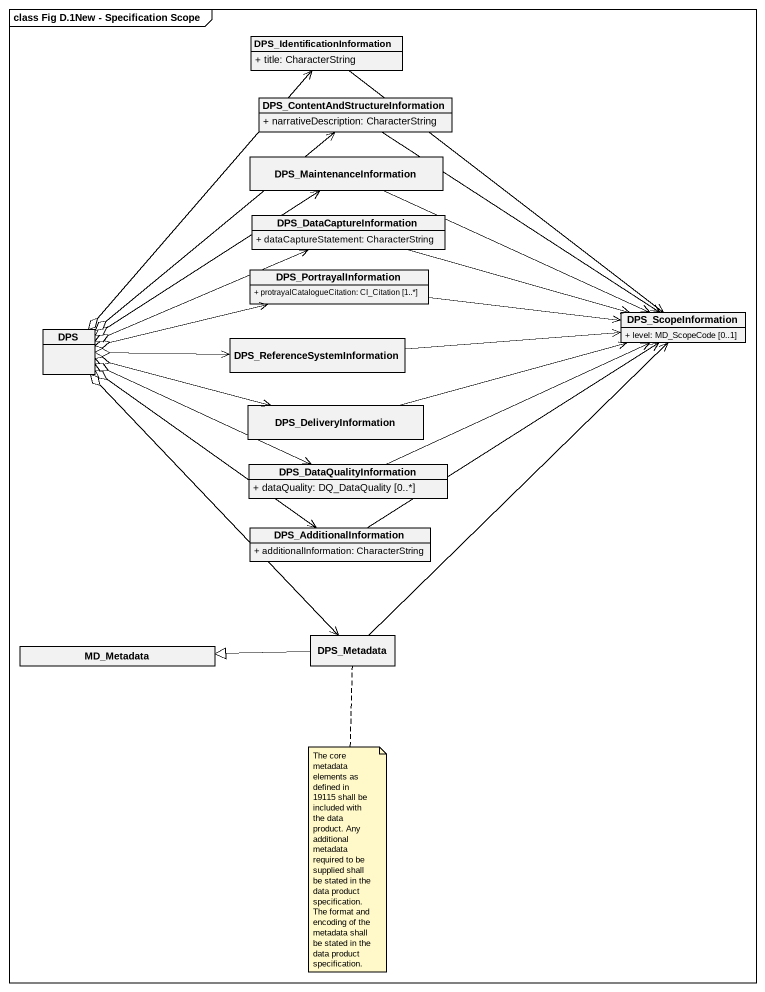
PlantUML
@startuml
mainframe class Fig D.1New - Specification Scope
hide circle
hide empty members
skinparam classAttributeIconSize 0
class "DPS_IdentificationInformation" as DPS_IdentificationInformatio {
  + title: CharacterString
}
class "DPS_ContentAndStructureInformation" as DPS_ContentAndStructureInfor {
  + narrativeDescription: CharacterString
}
class DPS_MaintenanceInformation
class DPS_DataCaptureInformation {
  + dataCaptureStatement: CharacterString
}
class DPS_PortrayalInformation {
  + protrayalCatalogueCitation: CI_Citation [1..*]
}
class DPS
class "DPS_ReferenceSystemInformation" as DPS_ReferenceSystemInformati
class DPS_ScopeInformation {
  + level: MD_ScopeCode [0..1]
}
class DPS_DeliveryInformation
class DPS_DataQualityInformation {
  + dataQuality: DQ_DataQuality [0..*]
}
class DPS_AdditionalInformation {
  + additionalInformation: CharacterString
}
class MD_Metadata
class DPS_Metadata
DPS_IdentificationInformatio --> DPS_ScopeInformation
DPS_ContentAndStructureInfor --> DPS_ScopeInformation
DPS_MaintenanceInformation -right-> DPS_ScopeInformation
DPS_DataCaptureInformation -right-> DPS_ScopeInformation
DPS_PortrayalInformation -right-> DPS_ScopeInformation
DPS o-up-> DPS_IdentificationInformatio
DPS o-up-> DPS_ContentAndStructureInfor
DPS o-up-> DPS_MaintenanceInformation
DPS o-right-> DPS_DataCaptureInformation
DPS o-right-> DPS_PortrayalInformation
DPS o-right-> DPS_ReferenceSystemInformati
DPS o-right-> DPS_DeliveryInformation
DPS o-right-> DPS_DataQualityInformation
DPS o--> DPS_AdditionalInformation
DPS o--> DPS_Metadata
DPS_ReferenceSystemInformati -right-> DPS_ScopeInformation
DPS_DeliveryInformation -right-> DPS_ScopeInformation
DPS_DataQualityInformation -right-> DPS_ScopeInformation
DPS_AdditionalInformation -up-> DPS_ScopeInformation
DPS_Metadata -up-> DPS_ScopeInformation
DPS_Metadata -left-|> MD_Metadata
note bottom of DPS_Metadata : The core metadata elements as defined in 19115 shall be included with the data product. Any additional metadata required to be supplied shall be stated in the data product specification. The format and encoding of the metadata shall be stated in the data product specification.
@enduml
